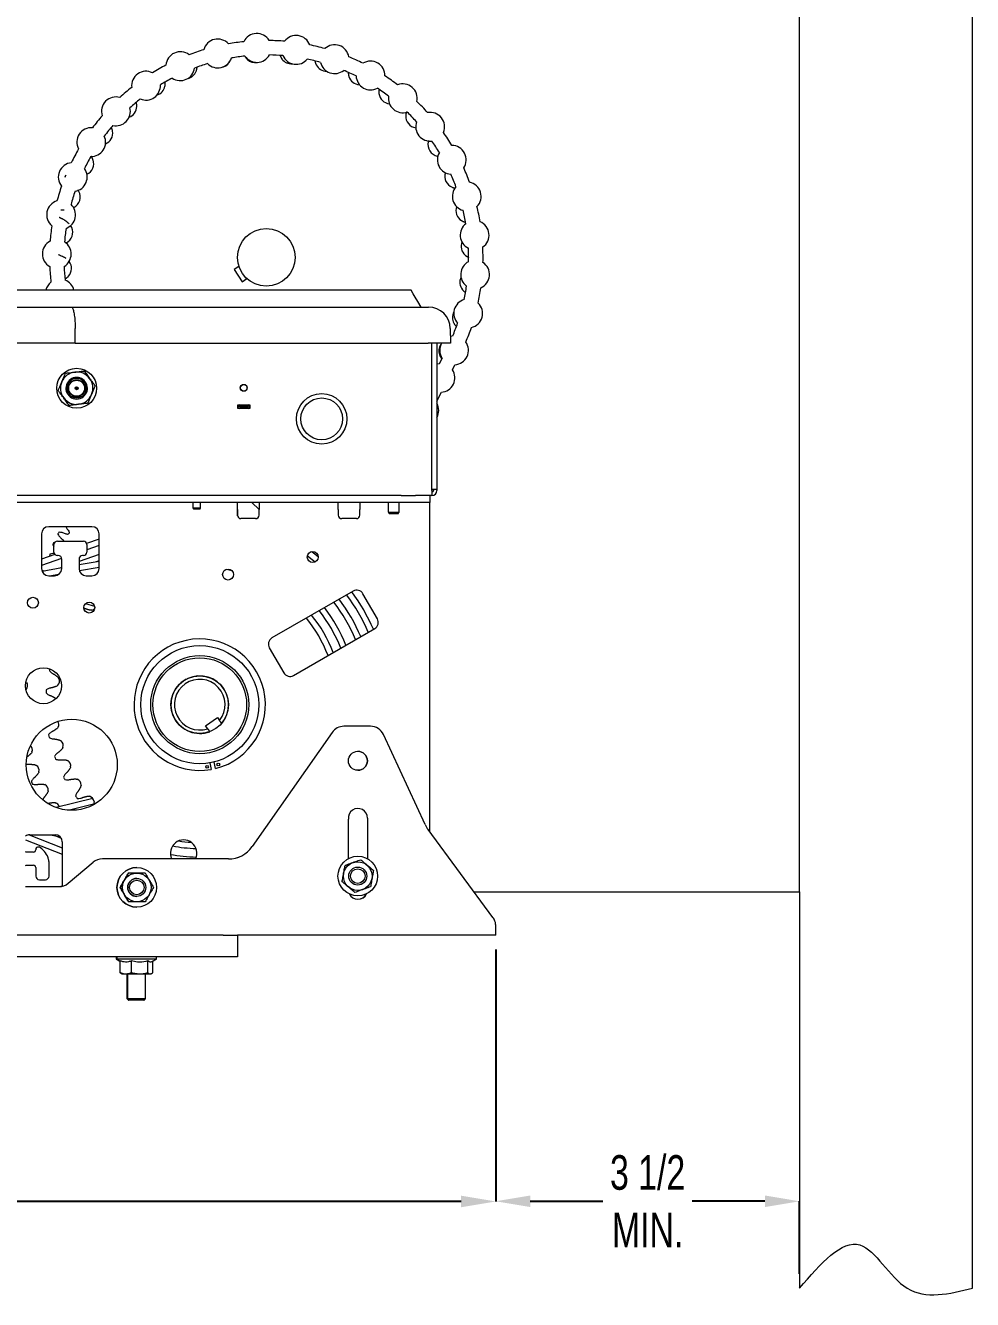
# Model space of a CAD drawing. Header units: inches. Extents: x 14.42 to 22.3, y 12.35 to 20.68.
# Drawn here: x 18.2 to 22.3, y 12.35 to 17.87 of the extents above; entities that cross this region are included whole.
import ezdxf

# ---------------------------------------------------------------- set-up
doc = ezdxf.new("R2010")
doc.units = ezdxf.units.IN
doc.header["$MEASUREMENT"] = 0
doc.header["$PDSIZE"] = -1
doc.layers.add('DIM', color=1, linetype='Continuous')
doc.layers.add('SLD-0', color=7, linetype='Continuous', lineweight=15)
doc.styles.add('SLDTEXTSTYLE0', font='ARIAL.TTF', dxfattribs={"width": 0.7})
doc.dimstyles.new('SLDDIMSTYLE0', dxfattribs={"dimtxt": 0.15, "dimasz": 0.15, "dimexe": 0, "dimexo": 0.0625, "dimgap": 0.0375, "dimtad": 0, "dimtih": 1, "dimtoh": 1, "dimdec": 1, "dimlfac": 4, "dimrnd": 1e-09, "dimzin": 12, "dimdsep": 46, "dimtxsty": 'SLDTEXTSTYLE0', "dimsah": 1, "dimcen": 0.09, "dimadec": 0, "dimazin": 0, "dimtfac": 1, "dimtdec": 1, "dimtofl": 0, "dimtmove": 0, "dimatfit": 3, "dimfxl": 0, "dimtolj": 1, "dimtzin": 12, "dimarcsym": 0})
doc.dimstyles.new('SLDDIMSTYLE2', dxfattribs={"dimtxt": 0.15, "dimasz": 0.15, "dimexe": 0, "dimexo": 0.0625, "dimgap": 0.0375, "dimtad": 0, "dimtih": 1, "dimtoh": 1, "dimdec": 3, "dimlfac": 4, "dimrnd": 1e-09, "dimzin": 12, "dimdsep": 46, "dimtxsty": 'SLDTEXTSTYLE0', "dimsah": 1, "dimcen": 0.09, "dimadec": 0, "dimazin": 0, "dimtfac": 1, "dimtdec": 3, "dimtofl": 0, "dimtmove": 0, "dimatfit": 3, "dimfxl": 0, "dimtolj": 1, "dimtzin": 12, "dimarcsym": 0})

# ---------------------------------------------------------------- blocks, each defined once
blk = doc.blocks.new('*D13')
at = {"color": 0, "linetype": 'ByBlock', "lineweight": -2}
for p, q in [((20.2352, 13.8663), (20.2352, 12.775)), ((20.3852, 12.775), (20.7004, 12.775)), ((21.4028, 12.775), (21.0877, 12.775)), ((21.5528, 12.4607), (21.5528, 12.775))]:
    blk.add_line(p, q, dxfattribs=at)
at = {"color": 0, "linetype": 'ByBlock'}
for points in [[(20.2352, 12.775), (20.3852, 12.75), (20.3852, 12.8)], [(21.5528, 12.775), (21.4028, 12.75), (21.4028, 12.8)]]:
    blk.add_solid(points, dxfattribs=at)
at = {"layer": 'DEFPOINTS', "color": 0, "linetype": 'ByBlock'}
for p in [(20.2352, 13.9288), (21.5528, 12.3982)]:
    blk.add_point(p, dxfattribs=at)
at = {"color": 0, "linetype": 'ByBlock', "insert": (20.894, 12.775), "char_height": 0.15, "attachment_point": 5, "style": 'SLDTEXTSTYLE0'}
blk.add_mtext('3 1/2\\PMIN.', dxfattribs=at)
blk = doc.blocks.new('*D12')
at = {"color": 0, "linetype": 'ByBlock', "lineweight": -2}
for p, q in [((14.4165, 15.1681), (14.4165, 12.7742)), ((20.2352, 13.8663), (20.2352, 12.7742)), ((14.5665, 12.7742), (17.0901, 12.7742)), ((20.0852, 12.7742), (17.5615, 12.7742))]:
    blk.add_line(p, q, dxfattribs=at)
at = {"color": 0, "linetype": 'ByBlock'}
for points in [[(14.4165, 12.7742), (14.5665, 12.7992), (14.5665, 12.7492)], [(20.2352, 12.7742), (20.0852, 12.7992), (20.0852, 12.7492)]]:
    blk.add_solid(points, dxfattribs=at)
at = {"layer": 'DEFPOINTS', "color": 0, "linetype": 'ByBlock'}
for p in [(14.4165, 15.2306), (20.2352, 13.9288)]:
    blk.add_point(p, dxfattribs=at)
at = {"color": 0, "linetype": 'ByBlock', "insert": (17.3258, 12.7742), "char_height": 0.15, "attachment_point": 5, "style": 'SLDTEXTSTYLE0'}
blk.add_mtext('23 1/4', dxfattribs=at)

msp = doc.modelspace()

# ---------------------------------------------------------------- linework, layer by layer
at = {"color": 7, "linetype": 'Continuous', "lineweight": 15}
for p, q in [((21.552832, 14.116343), (21.552832, 19.116343)), ((19.121844, 16.826523), (19.101125, 16.813041)), ((19.101125, 16.813041), (19.135214, 16.760656)), ((19.135214, 16.760656), (19.155932, 16.774138)), ((17.427321, 16.650739), (18.395192, 16.650739)), ((18.395192, 16.650739), (19.942507, 16.650739)), ((19.942507, 16.650739), (19.944129, 16.650739)), ((20.037864, 16.558625), (20.038984, 16.494489)), ((20.048803, 16.525518), (20.038475, 16.523659)), ((18.411724, 16.494489), (17.410789, 16.494489)), ((18.411724, 16.494489), (19.942507, 16.494489)), ((20.038984, 16.494489), (19.942507, 16.494489)), ((19.958132, 15.856293), (19.958132, 16.494489)), ((19.980582, 16.494489), (19.980582, 15.861293)), ((19.980582, 16.404775), (19.991695, 16.406502)), ((19.991695, 16.406502), (20.002656, 16.428646)), ((20.04771, 16.378778), (20.05867, 16.400923)), ((18.418082, 16.262106), (18.39708, 16.262106)), ((18.403226, 16.260356), (18.432937, 16.260356)), ((18.439083, 16.262106), (18.418082, 16.262106)), ((19.980582, 16.243148), (19.999691, 16.281758)), ((19.116257, 16.226593), (19.168757, 16.226593)), ((19.116257, 16.211593), (19.116257, 16.226593)), ((19.168757, 16.211593), (19.116257, 16.211593)), ((19.123757, 16.224168), (19.123757, 16.226593)), ((19.123757, 16.219168), (19.123757, 16.224168)), ((19.123757, 16.224168), (19.161257, 16.224168)), ((19.123757, 16.219168), (19.161257, 16.219168)), ((19.161257, 16.226593), (19.161257, 16.224168)), ((19.161257, 16.219168), (19.161257, 16.224168)), ((19.168757, 16.226593), (19.168757, 16.211593)), ((19.958132, 15.861293), (19.980582, 15.861293)), ((19.958132, 15.856293), (19.958132, 15.833843)), ((19.965632, 15.861293), (19.965632, 15.856293)), ((19.980582, 15.861293), (19.980582, 15.856293)), ((19.824557, 15.833843), (16.864206, 15.833843)), ((19.824557, 15.803943), (16.900444, 15.803943)), ((19.115182, 15.773943), (19.115182, 15.803943)), ((19.208932, 15.772743), (19.177732, 15.803943)), ((19.208932, 15.803943), (19.208932, 15.773943)), ((19.552682, 15.773943), (19.552682, 15.803943)), ((19.646432, 15.803943), (19.646432, 15.773943)), ((19.824557, 15.833843), (19.888005, 15.833843)), ((19.949557, 15.803943), (19.824557, 15.803943)), ((19.958132, 15.833843), (19.888005, 15.833843)), ((19.949557, 15.833843), (19.949557, 15.803943)), ((19.949557, 15.773943), (19.949557, 15.803943)), ((18.921932, 15.780543), (18.955682, 15.780543)), ((18.952795, 15.775543), (18.924818, 15.775543)), ((19.115332, 15.772593), (19.115182, 15.776921)), ((19.115182, 15.773943), (19.115182, 15.748843)), ((19.115332, 15.746727), (19.115332, 15.772593)), ((19.208932, 15.748843), (19.208932, 15.773943)), ((19.552682, 15.773943), (19.552682, 15.748843)), ((19.646432, 15.748843), (19.646432, 15.773943)), ((19.769082, 15.762543), (19.816582, 15.762543)), ((19.812251, 15.755043), (19.773412, 15.755043)), ((19.949557, 14.375621), (19.949557, 15.773943)), ((18.484557, 15.698843), (18.297057, 15.698843)), ((19.193932, 15.733843), (19.130182, 15.733843)), ((19.631432, 15.733843), (19.567682, 15.733843)), ((18.265807, 15.667593), (18.265807, 15.517593)), ((18.334557, 15.636343), (18.447057, 15.636343)), ((18.515807, 15.645073), (18.461275, 15.626121)), ((18.515807, 15.517593), (18.515807, 15.667593)), ((18.323835, 15.578353), (18.265807, 15.558185)), ((18.319557, 15.588843), (18.319557, 15.621343)), ((18.337682, 15.573843), (18.334557, 15.573843)), ((18.515807, 15.578112), (18.428307, 15.547701)), ((18.447057, 15.573843), (18.443932, 15.573843)), ((18.462057, 15.621343), (18.462057, 15.588843)), ((18.515807, 15.617813), (18.462057, 15.599132)), ((18.353013, 15.561233), (18.265807, 15.530924)), ((18.353307, 15.520218), (18.268317, 15.505321)), ((18.353307, 15.521635), (18.345085, 15.518777)), ((18.353307, 15.517593), (18.353307, 15.558218)), ((18.428307, 15.558218), (18.428307, 15.517593)), ((18.515807, 15.548701), (18.428307, 15.533364)), ((18.515807, 15.522559), (18.429977, 15.507514)), ((18.515807, 15.550851), (18.503326, 15.546514)), ((18.266611, 15.51055), (18.27863, 15.507129)), ((18.297057, 15.486343), (18.322057, 15.486343)), ((18.339482, 15.491653), (18.309191, 15.486343)), ((18.459557, 15.486343), (18.484557, 15.486343)), ((19.616804, 15.419783), (19.264982, 15.216658)), ((19.721993, 15.300092), (19.659493, 15.408345)), ((18.456293, 15.365589), (18.495644, 15.35439)), ((19.358732, 15.054278), (19.710554, 15.257403)), ((19.253543, 15.17397), (19.316043, 15.065717)), ((18.893232, 15.03802), (18.883602, 15.032346)), ((19.058743, 14.992091), (19.055132, 14.997941)), ((18.977467, 14.835965), (19.028778, 14.871651)), ((19.028778, 14.871651), (19.037606, 14.858957)), ((18.986295, 14.823271), (18.977467, 14.835965)), ((18.995214, 14.810447), (18.995256, 14.810387)), ((19.046566, 14.846073), (19.046525, 14.846132)), ((19.525395, 14.807192), (19.178762, 14.312146)), ((19.525476, 14.807192), (19.178843, 14.312146)), ((19.576593, 14.833843), (19.576673, 14.833843)), ((19.691705, 14.833843), (19.576673, 14.833843)), ((19.9289, 14.40788), (19.748418, 14.797607)), ((18.995117, 14.675385), (19.001163, 14.6469)), ((19.020728, 14.651052), (19.014681, 14.679538)), ((18.488407, 14.52066), (18.329095, 14.48183)), ((18.491109, 14.495587), (18.386578, 14.470109)), ((19.59645, 14.260676), (19.59645, 14.431677)), ((19.67895, 14.436218), (19.67895, 14.260534)), ((18.214523, 14.363843), (18.200208, 14.360354)), ((18.211841, 14.363189), (18.355807, 14.306903)), ((18.214557, 14.363843), (18.324557, 14.363843)), ((18.305136, 14.363843), (18.346357, 14.354983)), ((18.322947, 14.360015), (18.351164, 14.348983)), ((20.22315, 14.005401), (19.941799, 14.386118)), ((18.196105, 14.341694), (18.355807, 14.279255)), ((18.253446, 14.310268), (18.251678, 14.310423)), ((18.355807, 14.332593), (18.355807, 14.142593)), ((18.198932, 14.288843), (18.196105, 14.289101)), ((18.230807, 14.288843), (18.198932, 14.288843)), ((18.240807, 14.300461), (18.240807, 14.298843)), ((18.529819, 14.258843), (18.5299, 14.258843)), ((19.076449, 14.258843), (18.5299, 14.258843)), ((19.59645, 14.260261), (19.59645, 14.260676)), ((19.67895, 14.260534), (19.67895, 14.259556)), ((18.196105, 14.231085), (18.198932, 14.231343)), ((18.198932, 14.231343), (18.230807, 14.231343)), ((18.240807, 14.221343), (18.240807, 14.184468)), ((18.298307, 14.184468), (18.298307, 14.241421)), ((18.381487, 14.153465), (18.489645, 14.244221)), ((18.381568, 14.153465), (18.489726, 14.244221)), ((18.196105, 14.138843), (18.341394, 14.138843)), ((18.256432, 14.168843), (18.282682, 14.168843)), ((18.355807, 14.142593), (18.355738, 14.140531)), ((18.606634, 14.135531), (18.606496, 14.135531)), ((20.141163, 14.116343), (21.552832, 14.116343)), ((19.052832, 13.928843), (17.052832, 13.928843)), ((19.052832, 13.928843), (19.115332, 13.928843)), ((20.235223, 13.928843), (19.115332, 13.928843)), ((19.115332, 13.928843), (19.115332, 13.835093)), ((19.052832, 13.835093), (17.052832, 13.835093)), ((18.591957, 13.825093), (18.588767, 13.825093)), ((18.695951, 13.825093), (18.591957, 13.825093)), ((18.607253, 13.765861), (18.607253, 13.816262)), ((18.607288, 13.765861), (18.607288, 13.81718)), ((18.655747, 13.765861), (18.655747, 13.81718)), ((18.763707, 13.825093), (18.695951, 13.825093)), ((18.726291, 13.765861), (18.726291, 13.81718)), ((18.748376, 13.765861), (18.748376, 13.816242)), ((19.115332, 13.835093), (19.052832, 13.835093)), ((18.615663, 13.760843), (18.612474, 13.760843)), ((18.615663, 13.760843), (18.74, 13.760843)), ((18.635579, 13.653843), (18.638769, 13.653843)), ((18.638769, 13.653843), (18.650285, 13.653843)), ((18.646269, 13.646343), (18.643079, 13.646343)), ((18.655574, 13.646343), (18.646269, 13.646343)), ((18.650285, 13.653843), (18.716894, 13.653843)), ((18.709394, 13.646343), (18.655574, 13.646343))]:
    msp.add_line(p, q, dxfattribs=at)
at = {"color": 7, "linetype": 'Continuous', "lineweight": 15, "flags": 128}
for points in [[(18.370538, 17.222467), (18.368362, 17.217106), (18.366647, 17.212812)], [(19.911257, 16.650739), (19.897322, 16.674873), (19.886162, 16.694204), (19.877784, 16.708714), (19.872195, 16.718395), (19.8694, 16.723237), (19.86905, 16.723842)], [(19.465719, 15.567662), (19.444651, 15.584022), (19.435994, 15.590434)], [(19.451785, 15.545821), (19.439849, 15.555286), (19.418533, 15.571293)], [(19.091598, 15.508136), (19.074041, 15.512152), (19.066101, 15.513787)], [(18.887309, 15.03453), (18.886529, 15.034048), (18.881459, 15.030919)], [(19.062233, 14.986168), (19.060544, 14.989034), (19.056559, 14.995798)], [(19.01478, 14.679073), (19.010931, 14.678129), (18.995216, 14.67492)]]:
    msp.add_lwpolyline(points, dxfattribs=at)
at = {"color": 7, "linetype": 'Continuous', "lineweight": 15}
for centre, radius in [((19.240332, 16.866343), 0.125), ((18.418082, 16.299106), 0.0865), ((18.418082, 16.299106), 0.037), ((18.418082, 16.299106), 0.0345), ((18.418082, 16.299106), 0.00625), ((18.418082, 16.299106), 0.00375), ((19.142507, 16.300843), 0.015), ((19.142507, 16.300843), 0.013988), ((19.480582, 16.166293), 0.109375), ((19.480582, 16.166293), 0.090625), ((19.44197, 15.567448), 0.02375), ((19.074557, 15.491593), 0.02375), ((18.228537, 15.369337), 0.02375), ((18.472666, 15.348385), 0.02375), ((18.951807, 14.927593), 0.2559), ((18.951807, 14.927593), 0.2125), ((18.951807, 14.927593), 0.203125), ((18.274557, 15.009667), 0.078125), ((18.951807, 14.927593), 0.125), ((18.396809, 14.667093), 0.19725), ((19.637575, 14.684168), 0.04125), ((18.983432, 14.658193), 0.005859), ((19.032342, 14.668575), 0.005859), ((19.637057, 14.184593), 0.085875), ((18.678644, 14.135531), 0.085875), ((18.678816, 14.135531), 0.062169), ((19.637057, 14.184593), 0.062169), ((19.637057, 14.184593), 0.039062), ((19.637057, 14.184593), 0.031562), ((18.678941, 14.13553), 0.039062), ((18.67896, 14.135531), 0.031563)]:
    msp.add_circle(centre, radius, dxfattribs=at)
for centre, radius, start, end in [((19.199123, 17.774033), 0.0625, 30.907063, 154.291793), ((19.029583, 17.75019), 0.0625, 41.719063, 165.103793), ((19.240332, 16.866343), 0.939875, 95.955784, 100.055072), ((19.240332, 16.866343), 0.939875, 85.143784, 89.243072), ((19.370125, 17.76565), 0.0625, 20.095063, 143.479793), ((19.240332, 16.866343), 0.939875, 74.331784, 78.431072), ((19.536519, 17.725338), 0.0625, 9.283063, 132.667793), ((18.867526, 17.694966), 0.0625, 52.531063, 175.915793), ((19.240332, 16.866343), 0.939875, 106.767784, 110.867072), ((19.029583, 17.75019), 0.0625, 225.13317, 341.689686), ((19.240332, 16.866343), 0.877375, 96.073308, 99.937548), ((19.199123, 17.774033), 0.0625, 214.32117, 330.877686), ((19.240332, 16.866343), 0.877375, 85.261308, 89.125548), ((19.370125, 17.76565), 0.0625, 203.50917, 320.065686), ((19.240332, 16.866343), 0.939875, 63.519784, 67.619072), ((18.718706, 17.610323), 0.0625, 63.343063, 186.727793), ((19.240332, 16.866343), 0.939875, 117.579784, 121.679072), ((18.867526, 17.694966), 0.0625, 235.94517, 352.501686), ((18.889318, 17.691142), 0.050625, 282.453807, 338.843409), ((19.240332, 16.866343), 0.877375, 106.885308, 110.749548), ((19.037876, 17.739565), 0.050625, 276.322462, 328.843409), ((19.192585, 17.761454), 0.050625, 227.263288, 279.796681), ((19.348745, 17.756147), 0.050625, 217.263288, 274.332365), ((19.240332, 16.866343), 0.877375, 74.449308, 78.313548), ((19.501611, 17.723803), 0.050625, 207.263288, 270.535605), ((19.536519, 17.725338), 0.0625, 192.69717, 309.253686), ((19.240332, 16.866343), 0.877375, 63.637308, 67.501548), ((19.692398, 17.654528), 0.0625, 358.471063, 121.855793), ((19.240332, 16.866343), 0.877375, 117.697308, 121.561548), ((19.646538, 17.665406), 0.050625, 197.263288, 267.260116), ((19.692398, 17.654528), 0.0625, 181.88517, 298.441686), ((19.240332, 16.866343), 0.939875, 52.707784, 56.807072), ((19.832226, 17.555735), 0.0625, 347.659063, 111.043793), ((18.588405, 17.499265), 0.0625, 74.155063, 197.539793), ((19.240332, 16.866343), 0.939875, 128.391784, 132.491072), ((18.718706, 17.610323), 0.0625, 246.75717, 3.313686), ((18.751426, 17.617659), 0.050625, 286.333795, 348.843409), ((19.240332, 16.866343), 0.877375, 52.825308, 56.689548), ((19.779122, 17.582729), 0.050625, 187.263288, 264.500951), ((19.832226, 17.555735), 0.0625, 171.07317, 287.629686), ((18.588405, 17.499265), 0.0625, 257.56917, 14.125686), ((18.628389, 17.521347), 0.050625, 289.664944, 358.843409), ((19.240332, 16.866343), 0.877375, 128.509308, 132.373548), ((19.240332, 16.866343), 0.939875, 41.895784, 45.995072), ((19.240332, 16.866343), 0.939875, 139.203784, 143.303072), ((19.895336, 17.478286), 0.050625, 177.263288, 262.459328), ((19.240332, 16.866343), 0.877375, 42.013308, 45.877548), ((19.95104, 17.432465), 0.0625, 160.26117, 276.817686), ((19.95104, 17.432465), 0.0625, 336.847063, 100.231793), ((18.48125, 17.365737), 0.0625, 84.967063, 208.351793), ((19.240332, 16.866343), 0.877375, 139.321308, 143.185548), ((18.523946, 17.405134), 0.050625, 292.492262, 8.843409), ((19.240332, 16.866343), 0.939875, 31.083784, 35.183072), ((18.48125, 17.365737), 0.0625, 268.38117, 24.937686), ((19.991647, 17.355249), 0.050625, 167.263288, 258.843409), ((19.240332, 16.866343), 0.877375, 31.201308, 35.065548), ((20.04462, 17.289095), 0.0625, 326.035063, 89.419793), ((19.240332, 16.866343), 0.939875, 150.015784, 154.115072), ((19.240332, 16.866343), 0.877375, 150.133308, 153.997548), ((18.441269, 17.272549), 0.050625, 294.635076, 18.843409), ((20.04462, 17.289095), 0.0625, 149.44917, 266.005686), ((18.401045, 17.214477), 0.0625, 95.779063, 219.163793), ((18.401045, 17.214477), 0.0625, 279.19317, 35.749686), ((20.065131, 17.217356), 0.050625, 161.961814, 248.843409), ((19.240332, 16.866343), 0.939875, 20.271784, 24.371072), ((19.240332, 16.866343), 0.939875, 160.827784, 164.927072), ((19.240332, 16.866343), 0.939848, 157.783614, 158.323082), ((19.240332, 16.866343), 0.877375, 20.389308, 24.253548), ((20.109645, 17.130717), 0.0625, 315.223063, 78.607793), ((19.240332, 16.866343), 0.877375, 160.945308, 164.809548), ((18.382872, 17.127622), 0.050625, 297.263288, 28.843409), ((20.109645, 17.130717), 0.0625, 138.63717, 255.193686), ((18.350639, 17.050858), 0.0625, 106.591063, 229.975793), ((18.350639, 17.050858), 0.0625, 290.00517, 46.561686), ((20.113553, 17.068799), 0.050625, 160.102244, 238.843409), ((19.240332, 16.866343), 0.877375, 9.577308, 13.441548), ((19.240332, 16.866343), 0.939875, 9.459784, 13.559072), ((20.143806, 16.962951), 0.0625, 127.82517, 244.381686), ((20.143806, 16.962951), 0.0625, 304.411063, 67.795793), ((19.240332, 16.866343), 0.939875, 171.639784, 175.739072), ((19.240332, 16.866343), 0.877375, 171.757308, 175.621548), ((18.350528, 16.974756), 0.050625, 307.263288, 35.176149), ((18.33182, 16.880688), 0.0625, 117.403063, 240.787793), ((18.33182, 16.880688), 0.0625, 300.81717, 57.373686), ((20.135443, 16.91409), 0.050625, 157.463264, 228.843409), ((19.240332, 16.866343), 0.877375, 358.765308, 2.629548), ((19.240332, 16.866343), 0.939875, 358.647784, 2.747072), ((18.34522, 16.818597), 0.050625, 317.263288, 36.918155), ((20.14589, 16.791756), 0.0625, 117.01317, 233.569686), ((20.14589, 16.791756), 0.0625, 293.599063, 56.983793), ((19.240332, 16.866343), 0.939875, 182.451784, 186.551072), ((19.240332, 16.866343), 0.877375, 182.569308, 186.433548), ((18.345257, 16.710008), 0.0625, 128.215063, 167.212163), ((18.345257, 16.710008), 0.0625, 12.787837, 68.185686), ((20.130135, 16.75793), 0.050625, 154.281673, 218.843409), ((19.240332, 16.866343), 0.877375, 347.953308, 351.817548), ((19.240332, 16.866343), 0.939875, 347.835784, 351.935072), ((20.115823, 16.623209), 0.0625, 106.20117, 222.757686), ((19.944129, 16.556989), 0.09375, 1, 90), ((20.097791, 16.605064), 0.050625, 150.606311, 208.843409), ((20.115823, 16.623209), 0.0625, 282.787063, 46.171793), ((19.240332, 16.866343), 0.877375, 337.141308, 341.005548), ((19.240332, 16.866343), 0.939875, 337.023784, 341.123072), ((20.039394, 16.460137), 0.050625, 145.809485, 198.843409), ((20.054673, 16.463295), 0.0625, 150.059279, 213.667428), ((20.054673, 16.463295), 0.0625, 273.667428, 35.359793), ((18.418082, 16.299106), 0.07025, 96.799255, 156.799255), ((18.418082, 16.299106), 0.046875, 307.876746, 232.123254), ((18.418082, 16.299106), 0.07025, 36.799255, 96.799255), ((19.995693, 16.34413), 0.0625, 273.667428, 33.667428), ((18.418082, 16.299106), 0.07025, 156.799255, 216.799255), ((18.418082, 16.299106), 0.042545, 299.579685, 240.420315), ((18.418082, 16.299106), 0.07025, 336.799255, 36.799255), ((18.418082, 16.299106), 0.07025, 216.799255, 276.799255), ((18.418082, 16.299106), 0.046875, 232.123254, 307.876746), ((18.418082, 16.299106), 0.0415, 243.070728, 296.929272), ((18.418082, 16.299106), 0.07025, 276.799255, 336.799255), ((19.123757, 16.219093), 0.0075, 90, 270), ((19.161257, 16.219093), 0.0075, 270, 90), ((19.925829, 16.202973), 0.0625, 331.167968, 28.832032), ((19.958132, 15.856293), 0.02245, 270, 0), ((19.958132, 15.856293), 0.0075, 270, 0), ((19.130182, 15.748843), 0.015, 180, 270), ((19.193932, 15.748843), 0.015, 270, 0), ((19.567682, 15.748843), 0.015, 180, 270), ((19.631432, 15.748843), 0.015, 270, 0), ((18.297057, 15.667593), 0.03125, 90, 180), ((18.484557, 15.667593), 0.03125, 0, 90), ((18.577664, 15.522843), 0.28125, 157.973993, 159.556258), ((18.334557, 15.621343), 0.015, 90, 180), ((18.577664, 15.522843), 0.28125, 147.385757, 148.968023), ((18.447057, 15.621343), 0.015, 0, 90), ((18.577664, 15.522843), 0.28125, 168.562228, 170.144494), ((18.334557, 15.588843), 0.015, 180, 270), ((18.337682, 15.558218), 0.015625, 0, 90), ((18.443932, 15.558218), 0.015625, 90, 180), ((18.447057, 15.588843), 0.015, 270, 0), ((18.297057, 15.517593), 0.03125, 180, 270), ((18.322057, 15.517593), 0.03125, 270, 0), ((18.459557, 15.517593), 0.03125, 180, 270), ((18.484557, 15.517593), 0.03125, 270, 0), ((18.951807, 14.927593), 0.82085, 23.441888, 36.558112), ((19.632429, 15.39272), 0.03125, 30, 120), ((18.951807, 14.927593), 0.73185, 22.640186, 37.359814), ((18.951807, 14.927593), 0.7576, 22.891653, 37.108347), ((18.951807, 14.927593), 0.7951, 23.228519, 36.771481), ((18.479324, 15.362432), 0.0255, 281.564066, 310.213142), ((18.949557, 14.927636), 0.597625, 20.861859, 38.912537), ((18.949557, 14.927636), 0.623375, 21.242365, 38.541571), ((18.949557, 14.927636), 0.660875, 21.742875, 38.05358), ((18.949557, 14.927636), 0.686625, 22.054576, 37.74966), ((19.694929, 15.284467), 0.03125, 300, 30), ((18.951807, 14.927593), 0.285, 283.994451, 279.972869), ((19.280607, 15.189595), 0.03125, 120, 210), ((18.951807, 14.927593), 0.668625, 166.559856, 167.206809), ((18.17996, 15.01112), 0.0255, 317.347107, 30.30024), ((18.317827, 15.029548), 0.0255, 315.052438, 26.675747), ((18.951807, 14.927593), 0.124875, 319.309902, 290.32526), ((18.951807, 14.927593), 0.109875, 321.341411, 288.293751), ((19.343107, 15.081342), 0.03125, 210, 300), ((18.951807, 14.927593), 0.668625, 174.521376, 175.578902), ((18.315335, 14.842576), 0.0255, 331.796624, 29.700884), ((19.576592, 14.771344), 0.0625, 89.999905, 145.000086), ((19.576673, 14.771344), 0.0625, 89.999905, 145.000086), ((19.691705, 14.771343), 0.0625, 24.848771, 90.000031), ((18.200499, 14.731992), 0.0255, 338.116338, 46.492141), ((18.951807, 14.927593), 0.668625, 191.265563, 192.323088), ((18.334496, 14.750811), 0.0255, 340.168717, 51.792026), ((18.951807, 14.927593), 0.668625, 199.637656, 200.695181), ((19.637494, 14.684168), 0.04125, 270.000088, 89.999912), ((18.229554, 14.642858), 0.0255, 345.039415, 57.992548), ((18.366814, 14.662814), 0.0255, 348.54081, 60.164119), ((18.951807, 14.927593), 0.803, 204.579102, 205.375937), ((18.269141, 14.557876), 0.0255, 351.962492, 64.915624), ((18.951807, 14.927593), 0.668625, 208.009749, 209.067274), ((18.4116, 14.58046), 0.0255, 356.912903, 68.536212), ((18.951807, 14.927593), 0.668625, 216.381842, 217.439367), ((18.4679, 14.505504), 0.0255, 5.284996, 76.908305), ((18.318683, 14.478285), 0.0255, 15.897036, 71.838701), ((19.637575, 14.436218), 0.041375, 359.999975, 186.301755), ((18.214557, 14.332593), 0.03125, 90, 126.188834), ((18.324557, 14.332593), 0.03125, 0, 90), ((20.042341, 14.460416), 0.125016, 204.84926, 216.463464), ((18.250807, 14.300461), 0.01, 85, 180), ((18.252084, 14.294702), 0.015625, 55.676561, 85), ((18.211557, 14.235343), 0.0875, 14.069868, 55.676561), ((18.882057, 14.283843), 0.0575, 334.228538, 205.771462), ((18.949557, 14.927636), 0.623375, 259.298086, 268.730955), ((18.949557, 14.927636), 0.597625, 261.350052, 266.67899), ((19.076369, 14.383842), 0.124999, 269.999921, 325.00007), ((19.07645, 14.383842), 0.124999, 269.999917, 325.000075), ((18.230807, 14.298843), 0.01, 270, 0), ((18.235807, 14.241421), 0.0625, 0, 14.069868), ((18.529819, 14.196343), 0.0625, 90.00011, 129.999958), ((18.5299, 14.196343), 0.0625, 90.00011, 129.999958), ((18.949557, 14.927636), 0.660875, 259.117965, 268.911077), ((18.230807, 14.221343), 0.01, 0, 90), ((18.678616, 14.135531), 0.085875, 90.000123, 269.999877), ((18.256432, 14.184468), 0.015625, 180, 270), ((18.282682, 14.184468), 0.015625, 270, 0), ((18.337212, 14.201328), 0.062485, 269.998465, 287.299229), ((18.337292, 14.201338), 0.062495, 269.999449, 287.219038), ((18.341313, 14.201343), 0.0625, 270.000177, 309.999958), ((18.341394, 14.201343), 0.0625, 270.00011, 309.999958), ((18.678817, 14.135531), 0.039063, 90.000344, 269.999656), ((19.637575, 14.125218), 0.041375, 206.280396, 334.720159), ((19.637495, 14.125217), 0.041374, 269.999268, 334.641173), ((20.17288, 13.968253), 0.062506, 19.233527, 36.463568), ((17.132724, 13.960528), 3.102662, 359.41488, 0.1427)]:
    msp.add_arc(centre, radius, start, end, dxfattribs=at)
for points in [[(19.147, 17.738414), (19.153645, 17.729103)], [(19.153645, 17.729103), (19.158229, 17.724271)], [(19.29986, 17.741354), (19.304779, 17.731049)], [(19.304779, 17.731049), (19.308454, 17.725494)], [(18.936531, 17.672871), (18.938521, 17.679227)], [(18.938521, 17.679227), (18.940421, 17.690534)], [(19.081199, 17.713372), (19.084262, 17.719286)], [(19.450944, 17.717561), (19.453955, 17.706721)], [(19.453955, 17.706721), (19.456609, 17.700613)], [(18.801951, 17.614468), (18.80186, 17.625742)], [(19.595554, 17.668089), (19.596639, 17.656858)], [(19.596639, 17.656858), (19.598193, 17.650382)], [(18.801094, 17.607864), (18.801951, 17.614468)], [(19.729398, 17.594461), (19.728498, 17.582977)], [(19.728498, 17.582977), (19.728903, 17.576329)], [(18.6787, 17.526979), (18.676651, 17.538074)], [(18.679004, 17.520325), (18.6787, 17.526979)], [(19.845523, 17.48732), (19.844768, 17.480703)], [(19.847966, 17.496777), (19.845523, 17.48732)], [(18.572514, 17.419416), (18.568496, 17.430187)], [(18.573969, 17.412916), (18.572514, 17.419416)], [(19.944161, 17.372796), (19.942268, 17.36641)], [(18.48662, 17.295048), (18.481575, 17.303625)], [(18.489181, 17.2889), (18.48662, 17.295048)], [(19.981852, 17.30558), (19.985355, 17.305126)], [(18.427216, 17.152045), (18.423627, 17.157655)], [(20.046859, 17.170144), (20.053215, 17.168154)], [(20.053215, 17.168154), (20.059873, 17.167035)], [(18.349253, 17.071712), (18.363342, 17.072519)], [(18.35499, 17.033048), (18.342435, 17.039492)], [(20.087361, 17.025476), (20.093275, 17.022413)], [(20.093275, 17.022413), (20.104213, 17.018531)], [(18.370791, 16.928483), (18.375626, 16.930791)], [(18.375626, 16.930791), (18.38118, 16.934466)], [(20.102126, 16.875973), (20.107418, 16.87193)], [(20.107418, 16.87193), (20.117273, 16.866345)], [(18.368099, 16.772896), (18.377572, 16.779657)], [(18.377572, 16.779657), (18.382403, 16.784241)], [(19.86905, 16.723842), (15.953463, 16.723842)], [(20.090705, 16.726178), (20.095215, 16.721277)], [(20.095215, 16.721277), (20.103894, 16.714112)], [(20.053447, 16.580642), (20.057037, 16.575032)], [(20.057037, 16.575032), (20.064424, 16.56637)], [(18.411724, 16.494489), (18.411532, 16.558625)], [(19.991482, 16.443786), (19.994043, 16.437638)], [(19.994043, 16.437638), (20.001137, 16.425577)], [(18.921932, 15.803943), (18.921932, 15.780543)], [(18.955682, 15.780543), (18.955682, 15.803943)], [(19.769082, 15.803943), (19.769082, 15.762543)], [(19.816582, 15.762543), (19.816582, 15.803943)], [(18.921932, 15.780543), (18.924818, 15.775543)], [(18.952795, 15.775543), (18.955682, 15.780543)], [(19.769082, 15.762543), (19.773412, 15.755043)], [(19.812251, 15.755043), (19.816582, 15.762543)], [(18.322251, 15.629385), (18.31821, 15.629252)], [(18.314434, 15.619535), (18.319557, 15.614679)], [(18.457887, 15.342025), (18.451136, 15.344933)], [(18.476471, 15.337093), (18.457887, 15.342025)], [(18.826052, 15.087168), (18.826075, 15.087128)], [(18.873193, 15.114889), (18.873192, 15.11489)], [(18.314125, 15.062519), (18.320587, 15.059016)], [(18.320587, 15.059016), (18.335964, 15.047473)], [(18.335964, 15.047473), (18.340613, 15.040996)], [(19.111381, 15.053348), (19.111341, 15.053325)], [(18.301275, 14.968234), (18.308179, 14.96571)], [(18.311209, 15.0007), (18.303974, 14.9994)], [(18.308179, 14.96571), (18.325072, 14.956528)], [(18.329429, 15.00684), (18.311209, 15.0007)], [(19.139102, 15.006207), (19.139104, 15.006208)], [(18.325072, 14.956528), (18.328012, 14.953488)], [(19.046493, 14.846179), (19.037606, 14.858957)], [(18.317308, 14.813044), (18.310754, 14.809715)], [(18.332987, 14.824174), (18.317308, 14.813044)], [(18.986295, 14.823271), (18.995182, 14.810493)], [(18.317148, 14.779093), (18.324487, 14.778665)], [(18.324487, 14.778665), (18.343309, 14.77474)], [(18.343309, 14.77474), (18.350268, 14.770848)], [(18.205984, 14.702887), (18.203454, 14.701192)], [(18.220245, 14.715856), (18.205984, 14.702887)], [(18.340748, 14.721881), (18.334749, 14.717634)], [(18.354639, 14.735175), (18.340748, 14.721881)], [(18.345534, 14.688269), (18.352856, 14.688913)], [(18.352856, 14.688913), (18.372049, 14.687771)], [(18.20946, 14.66931), (18.216834, 14.669604)], [(18.216834, 14.669604), (18.235998, 14.66753)], [(18.235998, 14.66753), (18.24307, 14.664481)], [(18.377212, 14.635103), (18.371895, 14.630027)], [(18.372049, 14.687771), (18.379501, 14.684934)], [(18.38902, 14.650277), (18.377212, 14.635103)], [(18.238508, 14.614626), (18.232917, 14.609809)], [(18.251101, 14.62922), (18.238508, 14.614626)], [(18.246005, 14.581713), (18.25329, 14.582894)], [(18.25329, 14.582894), (18.272564, 14.583145)], [(18.272564, 14.583145), (18.279952, 14.580971)], [(18.38684, 14.602545), (18.393991, 14.604249)], [(18.393991, 14.604249), (18.413146, 14.605913)], [(18.413146, 14.605913), (18.420931, 14.604191)], [(18.276463, 14.525474), (18.270725, 14.516362)], [(18.281432, 14.53093), (18.276463, 14.525474)], [(18.292175, 14.546935), (18.281432, 14.53093)], [(18.425922, 14.554558), (18.421401, 14.548762)], [(18.435394, 14.57129), (18.425922, 14.554558)], [(18.440188, 14.523749), (18.447015, 14.526476)], [(18.447015, 14.526476), (18.465723, 14.530911)], [(18.465723, 14.530911), (18.473676, 14.530342)], [(18.292842, 14.49916), (18.299932, 14.50121)], [(18.299932, 14.50121), (18.319035, 14.503783)], [(18.319035, 14.503783), (18.326631, 14.502515)], [(18.492776, 14.499897), (18.490657, 14.494417)], [(18.678643, 14.221406), (18.678616, 14.221406)], [(18.67894, 14.174593), (18.678817, 14.174593)], [(18.678817, 14.096468), (18.67894, 14.096468)], [(18.678616, 14.049656), (18.678643, 14.049656)], [(18.588767, 13.835093), (18.588767, 13.825093)], [(18.588767, 13.825093), (18.607253, 13.81442)], [(18.591957, 13.835093), (18.591957, 13.825093)], [(18.591957, 13.825093), (18.607288, 13.816242)], [(18.743554, 13.813458), (18.763707, 13.825093)], [(18.763707, 13.825093), (18.763707, 13.835093)], [(18.612185, 13.762957), (18.607288, 13.765861)], [(18.612037, 13.762662), (18.615663, 13.760843)], [(18.635579, 13.760843), (18.635579, 13.653843)], [(18.638769, 13.760843), (18.638769, 13.653843)], [(18.716894, 13.653843), (18.716894, 13.760843)], [(18.74, 13.760843), (18.743626, 13.762662)], [(18.635579, 13.653843), (18.643079, 13.646343)], [(18.638769, 13.653843), (18.646269, 13.646343)], [(18.709394, 13.646343), (18.716894, 13.653843)]]:
    msp.add_open_spline(points, degree=1, dxfattribs=at)
for points, knots in [([(18.385448, 17.01141), (18.380787, 17.015536), (18.371322, 17.023916), (18.360489, 17.029973), (18.35499, 17.033048)], [0, 0, 0, 0, 0.49243902, 1, 1, 1, 1]), ([(18.373245, 16.860757), (18.367939, 16.864011), (18.357162, 16.87062), (18.345442, 16.874704), (18.339493, 16.876777)], [0, 0, 0, 0, 0.49243862, 1, 1, 1, 1]), ([(18.395192, 16.650739), (18.395211, 16.650738), (18.396415, 16.650731), (18.399461, 16.648819), (18.404009, 16.638306), (18.408114, 16.617379), (18.410917, 16.58986), (18.411327, 16.569037), (18.411532, 16.558625)], [0, 0, 0, 0, 0.002242655, 0.141618653, 0.35913702, 0.573674641, 0.786812605, 1, 1, 1, 1]), ([(18.353513, 16.326781), (18.353875, 16.327626), (18.358336, 16.338033), (18.363812, 16.35081), (18.368543, 16.361849), (18.369491, 16.36406)], [0, 0, 0, 0, 0.06604565, 0.8129019, 1, 1, 1, 1]), ([(18.369491, 16.36406), (18.375748, 16.364806), (18.388491, 16.366325), (18.402418, 16.367986), (18.409565, 16.368838), (18.409765, 16.368862)], [0, 0, 0, 0, 0.4839963, 0.98562047, 1, 1, 1, 1]), ([(18.409765, 16.368862), (18.415394, 16.369533), (18.426857, 16.370899), (18.440204, 16.372491), (18.447812, 16.373398), (18.450038, 16.373663)], [0, 0, 0, 0, 0.40572122, 0.82610028, 1, 1, 1, 1]), ([(18.450038, 16.373663), (18.453813, 16.368618), (18.4615, 16.358342), (18.469901, 16.347111), (18.474213, 16.341347), (18.474334, 16.341186)], [0, 0, 0, 0, 0.48399733, 0.98562099, 1, 1, 1, 1]), ([(18.337534, 16.289502), (18.338886, 16.292655), (18.343964, 16.304504), (18.349471, 16.317352), (18.353513, 16.326781)], [0, 0, 0, 0, 0.26615693, 1, 1, 1, 1]), ([(18.474334, 16.341186), (18.47773, 16.336647), (18.484645, 16.327403), (18.492696, 16.31664), (18.497286, 16.310505), (18.498629, 16.308709)], [0, 0, 0, 0, 0.40572181, 0.82609975, 1, 1, 1, 1]), ([(18.482651, 16.27143), (18.483013, 16.272276), (18.487473, 16.282682), (18.49295, 16.29546), (18.497681, 16.306498), (18.498629, 16.308709)], [0, 0, 0, 0, 0.066045, 0.81290242, 1, 1, 1, 1]), ([(18.36183, 16.257025), (18.358434, 16.261565), (18.351519, 16.270808), (18.343467, 16.281572), (18.338877, 16.287707), (18.337534, 16.289502)], [0, 0, 0, 0, 0.40572138, 0.82610029, 1, 1, 1, 1]), ([(18.386125, 16.224548), (18.38235, 16.229594), (18.374663, 16.239869), (18.366262, 16.251101), (18.36195, 16.256864), (18.36183, 16.257025)], [0, 0, 0, 0, 0.48399665, 0.98562099, 1, 1, 1, 1]), ([(18.39708, 16.262106), (18.396977, 16.262106), (18.394243, 16.262106), (18.391725, 16.262106), (18.389302, 16.262106)], [0, 0, 0, 0, 0.03752225, 1, 1, 1, 1]), ([(18.446861, 16.262106), (18.446615, 16.262106), (18.444143, 16.262106), (18.441481, 16.262106), (18.439083, 16.262106)], [0, 0, 0, 0, 0.09960426, 1, 1, 1, 1]), ([(18.466672, 16.234151), (18.468024, 16.237305), (18.473102, 16.249153), (18.478609, 16.262002), (18.482651, 16.27143)], [0, 0, 0, 0, 0.2661573, 1, 1, 1, 1]), ([(18.426399, 16.22935), (18.420769, 16.228679), (18.409306, 16.227312), (18.395959, 16.22572), (18.388351, 16.224813), (18.386125, 16.224548)], [0, 0, 0, 0, 0.40572122, 0.82610028, 1, 1, 1, 1]), ([(18.466672, 16.234151), (18.460415, 16.233406), (18.447673, 16.231886), (18.433745, 16.230225), (18.426598, 16.229373), (18.426399, 16.22935)], [0, 0, 0, 0, 0.4839963, 0.98562057, 1, 1, 1, 1]), ([(18.371523, 15.698843), (18.372291, 15.697111), (18.374751, 15.691562), (18.378484, 15.686748), (18.381051, 15.683437)], [0, 0, 0, 0, 0.312210702, 1, 1, 1, 1]), ([(18.381051, 15.683437), (18.383121, 15.681095), (18.386011, 15.677825), (18.386345, 15.672137), (18.385146, 15.670033), (18.384549, 15.668986)], [0, 0, 0, 0, 0.55876615, 0.78029128, 1, 1, 1, 1]), ([(18.31821, 15.629252), (18.3179, 15.629171), (18.317347, 15.629026), (18.317065, 15.628535), (18.316941, 15.62832)], [0, 0, 0, 0, 0.55967961, 1, 1, 1, 1]), ([(18.336666, 15.667832), (18.336603, 15.667689), (18.33648, 15.667411), (18.336427, 15.666851), (18.336585, 15.666485), (18.336684, 15.666257)], [0, 0, 0, 0, 0.285035603, 0.554383005, 1, 1, 1, 1]), ([(18.336684, 15.666257), (18.339614, 15.661807), (18.344845, 15.653863), (18.351821, 15.647413), (18.35489, 15.644575)], [0, 0, 0, 0, 0.56012282, 1, 1, 1, 1]), ([(18.342181, 15.675115), (18.341861, 15.675092), (18.34129, 15.675051), (18.340923, 15.674621), (18.340761, 15.674431)], [0, 0, 0, 0, 0.55967327, 1, 1, 1, 1]), ([(18.369691, 15.668426), (18.364693, 15.670248), (18.355762, 15.673505), (18.346332, 15.674623), (18.342181, 15.675115)], [0, 0, 0, 0, 0.55968962, 1, 1, 1, 1]), ([(18.35489, 15.644575), (18.357552, 15.64269), (18.360705, 15.640457), (18.361322, 15.636897), (18.361418, 15.636343)], [0, 0, 0, 0, 0.84431972, 1, 1, 1, 1]), ([(18.384549, 15.668986), (18.383425, 15.667926), (18.381159, 15.665793), (18.375363, 15.665612), (18.371841, 15.667359), (18.369691, 15.668426)], [0, 0, 0, 0, 0.27745737, 0.55886896, 1, 1, 1, 1]), ([(18.303075, 15.579766), (18.302786, 15.579629), (18.302268, 15.579385), (18.302081, 15.578851), (18.301999, 15.578616)], [0, 0, 0, 0, 0.55969272, 1, 1, 1, 1]), ([(18.320864, 15.582819), (18.318997, 15.582746), (18.312957, 15.582509), (18.307113, 15.580887), (18.303075, 15.579766)], [0, 0, 0, 0, 0.309035034, 1, 1, 1, 1]), ([(18.314128, 15.62108), (18.314092, 15.620928), (18.314023, 15.620632), (18.314073, 15.620071), (18.314296, 15.619741), (18.314434, 15.619535)], [0, 0, 0, 0, 0.28504777, 0.55439676, 1, 1, 1, 1]), ([(18.300564, 15.570983), (18.300552, 15.570825), (18.300533, 15.570588), (18.300609, 15.570364), (18.300635, 15.57029)], [0, 0, 0, 0, 0.66532468, 1, 1, 1, 1]), ([(18.484436, 15.33745), (18.48345, 15.337278), (18.480816, 15.33682), (18.478143, 15.336988), (18.476471, 15.337093)], [0, 0, 0, 0, 0.374614452, 1, 1, 1, 1]), ([(18.29978, 15.075648), (18.30272, 15.071958), (18.306802, 15.066834), (18.312524, 15.063462), (18.314125, 15.062519)], [0, 0, 0, 0, 0.72022378, 1, 1, 1, 1]), ([(18.285171, 14.979135), (18.288617, 14.975912), (18.293402, 14.971437), (18.299554, 14.968934), (18.301275, 14.968234)], [0, 0, 0, 0, 0.72022462, 1, 1, 1, 1]), ([(18.303974, 14.9994), (18.299351, 14.998122), (18.292933, 14.996346), (18.2877, 14.992505), (18.286236, 14.99143)], [0, 0, 0, 0, 0.72021578, 1, 1, 1, 1]), ([(18.335875, 15.011533), (18.335147, 15.010845), (18.333203, 15.00901), (18.330881, 15.007675), (18.329429, 15.00684)], [0, 0, 0, 0, 0.37462677, 1, 1, 1, 1]), ([(18.310754, 14.809715), (18.306696, 14.807159), (18.301061, 14.80361), (18.297157, 14.798424), (18.296065, 14.796973)], [0, 0, 0, 0, 0.72022336, 1, 1, 1, 1]), ([(18.337807, 14.830525), (18.337308, 14.829656), (18.335975, 14.827339), (18.334137, 14.825392), (18.332987, 14.824174)], [0, 0, 0, 0, 0.37460722, 1, 1, 1, 1]), ([(18.298587, 14.784892), (18.302816, 14.782799), (18.308687, 14.779892), (18.315299, 14.779268), (18.317148, 14.779093)], [0, 0, 0, 0, 0.72022331, 1, 1, 1, 1]), ([(18.224161, 14.722487), (18.223805, 14.721664), (18.22278, 14.719296), (18.221246, 14.717214), (18.220245, 14.715856)], [0, 0, 0, 0, 0.34752759, 1, 1, 1, 1]), ([(18.334749, 14.717634), (18.331106, 14.714514), (18.326047, 14.710182), (18.32294, 14.704483), (18.322071, 14.702888)], [0, 0, 0, 0, 0.7202232, 1, 1, 1, 1]), ([(18.326325, 14.691304), (18.330814, 14.689848), (18.337046, 14.687827), (18.343678, 14.688172), (18.345534, 14.688269)], [0, 0, 0, 0, 0.72022173, 1, 1, 1, 1]), ([(18.358484, 14.74216), (18.358116, 14.741228), (18.357135, 14.738741), (18.3556, 14.736547), (18.354639, 14.735175)], [0, 0, 0, 0, 0.37457372, 1, 1, 1, 1]), ([(18.200864, 14.670292), (18.201753, 14.669994), (18.204488, 14.669077), (18.207457, 14.669216), (18.20946, 14.66931)], [0, 0, 0, 0, 0.325299751, 1, 1, 1, 1]), ([(18.25419, 14.636275), (18.253935, 14.635415), (18.253203, 14.63294), (18.251931, 14.630689), (18.251101, 14.62922)], [0, 0, 0, 0, 0.34752537, 1, 1, 1, 1]), ([(18.391806, 14.657748), (18.391578, 14.656773), (18.390969, 14.654169), (18.38977, 14.651775), (18.38902, 14.650277)], [0, 0, 0, 0, 0.374539389, 1, 1, 1, 1]), ([(18.232917, 14.609809), (18.229588, 14.606361), (18.224879, 14.601481), (18.222319, 14.595376), (18.221568, 14.593586)], [0, 0, 0, 0, 0.7066833, 1, 1, 1, 1]), ([(18.226284, 14.583463), (18.230856, 14.582296), (18.237325, 14.580644), (18.244037, 14.58147), (18.246005, 14.581713)], [0, 0, 0, 0, 0.70675345, 1, 1, 1, 1]), ([(18.371895, 14.630027), (18.368745, 14.62641), (18.364371, 14.621388), (18.362127, 14.615297), (18.361499, 14.613592)], [0, 0, 0, 0, 0.72022377, 1, 1, 1, 1]), ([(18.367395, 14.602751), (18.372047, 14.601964), (18.378507, 14.600872), (18.385019, 14.602179), (18.38684, 14.602545)], [0, 0, 0, 0, 0.72022559, 1, 1, 1, 1]), ([(18.437063, 14.579086), (18.43698, 14.578089), (18.436757, 14.575425), (18.435919, 14.572881), (18.435394, 14.57129)], [0, 0, 0, 0, 0.374474352, 1, 1, 1, 1]), ([(18.294391, 14.55431), (18.294242, 14.553426), (18.293813, 14.550881), (18.292822, 14.548493), (18.292175, 14.546935)], [0, 0, 0, 0, 0.34753783, 1, 1, 1, 1]), ([(18.421401, 14.548762), (18.418811, 14.544725), (18.415215, 14.53912), (18.413882, 14.532767), (18.413509, 14.530989)], [0, 0, 0, 0, 0.72021672, 1, 1, 1, 1]), ([(18.42092, 14.521122), (18.425638, 14.521021), (18.432188, 14.520881), (18.438439, 14.523122), (18.440188, 14.523749)], [0, 0, 0, 0, 0.72022285, 1, 1, 1, 1]), ([(18.493292, 14.507853), (18.493354, 14.506854), (18.493522, 14.504185), (18.493063, 14.501547), (18.492776, 14.499897)], [0, 0, 0, 0, 0.374597027, 1, 1, 1, 1]), ([(19.581801, 14.231017), (19.589296, 14.23374), (19.604508, 14.239266), (19.627603, 14.247655), (19.642474, 14.253057), (19.649633, 14.255658)], [0, 0, 0, 0, 0.334962006, 0.679833202, 1, 1, 1, 1]), ([(19.649633, 14.255658), (19.655739, 14.250528), (19.66813, 14.240117), (19.686943, 14.224311), (19.699057, 14.214133), (19.704889, 14.209234)], [0, 0, 0, 0, 0.3349624, 0.67983381, 1, 1, 1, 1]), ([(18.64258, 14.198031), (18.639455, 14.192609), (18.633135, 14.181649), (18.62086, 14.160378), (18.612058, 14.145152), (18.606496, 14.135531)], [0, 0, 0, 0, 0.26486115, 0.535467736, 1, 1, 1, 1]), ([(18.606634, 14.135531), (18.610626, 14.142436), (18.618728, 14.156453), (18.631013, 14.177732), (18.638915, 14.191434), (18.642719, 14.198031)], [0, 0, 0, 0, 0.33496387, 0.67983624, 1, 1, 1, 1]), ([(18.642719, 14.198031), (18.648606, 14.198031), (18.661795, 14.198031), (18.683101, 14.198031), (18.70134, 14.198031), (18.711859, 14.198031), (18.714887, 14.198031)], [0, 0, 0, 0, 0.24778537, 0.55512987, 0.87194684, 1, 1, 1, 1]), ([(18.714887, 14.198031), (18.718879, 14.191125), (18.726981, 14.177109), (18.739266, 14.15583), (18.747167, 14.142127), (18.750972, 14.135531)], [0, 0, 0, 0, 0.33496045, 0.67983256, 1, 1, 1, 1]), ([(19.569225, 14.159953), (19.569753, 14.162936), (19.571549, 14.173087), (19.574726, 14.19104), (19.578441, 14.212029), (19.580776, 14.225224), (19.581801, 14.231017)], [0, 0, 0, 0, 0.12805029, 0.43565387, 0.75221268, 1, 1, 1, 1]), ([(19.704889, 14.209234), (19.703863, 14.20344), (19.701566, 14.19046), (19.697854, 14.169483), (19.694674, 14.151518), (19.69284, 14.141153), (19.692312, 14.138169)], [0, 0, 0, 0, 0.247786212, 0.555129578, 0.871946416, 1, 1, 1, 1]), ([(19.62448, 14.113529), (19.618374, 14.118658), (19.605983, 14.129069), (19.587171, 14.144875), (19.575057, 14.155053), (19.569225, 14.159953)], [0, 0, 0, 0, 0.3349624, 0.67983419, 1, 1, 1, 1]), ([(19.692312, 14.138169), (19.684817, 14.135446), (19.669605, 14.129921), (19.646511, 14.121531), (19.631639, 14.116129), (19.62448, 14.113529)], [0, 0, 0, 0, 0.334962466, 0.679834558, 1, 1, 1, 1]), ([(18.606496, 14.135531), (18.60963, 14.130109), (18.615967, 14.119149), (18.628253, 14.097878), (18.637032, 14.082652), (18.64258, 14.073031)], [0, 0, 0, 0, 0.26486193, 0.53546614, 1, 1, 1, 1]), ([(18.642719, 14.073031), (18.638736, 14.079937), (18.630654, 14.093952), (18.618368, 14.115232), (18.610448, 14.128934), (18.606634, 14.135531)], [0, 0, 0, 0, 0.33496147, 0.67983483, 1, 1, 1, 1]), ([(18.750972, 14.135531), (18.746989, 14.128625), (18.738906, 14.114609), (18.726621, 14.09333), (18.7187, 14.079627), (18.714887, 14.073031)], [0, 0, 0, 0, 0.33496123, 0.67983508, 1, 1, 1, 1]), ([(18.714887, 14.073031), (18.711859, 14.073031), (18.701558, 14.073031), (18.683332, 14.073031), (18.662014, 14.073031), (18.648606, 14.073031), (18.642719, 14.073031)], [0, 0, 0, 0, 0.12805373, 0.43565486, 0.75221354, 1, 1, 1, 1]), ([(20.235376, 13.968255), (20.235104, 13.973099), (20.234717, 13.980006), (20.232546, 13.98681), (20.231897, 13.988843)], [0, 0, 0, 0, 0.70121504, 1, 1, 1, 1]), ([(18.655747, 13.81718), (18.651543, 13.81558), (18.643046, 13.812346), (18.626553, 13.810551), (18.614747, 13.814613), (18.607288, 13.81718)], [0, 0, 0, 0, 0.264862334, 0.535466831, 1, 1, 1, 1]), ([(18.726291, 13.81718), (18.72353, 13.816408), (18.709144, 13.812384), (18.684836, 13.809913), (18.664409, 13.815016), (18.655747, 13.81718)], [0, 0, 0, 0, 0.12032012, 0.62694916, 1, 1, 1, 1]), ([(18.743479, 13.813587), (18.743184, 13.813363), (18.740922, 13.811641), (18.735057, 13.810763), (18.729685, 13.814695), (18.726291, 13.81718)], [0, 0, 0, 0, 0.05238116, 0.40120281, 1, 1, 1, 1]), ([(18.614148, 13.761604), (18.613047, 13.761345), (18.61072, 13.760798), (18.60845, 13.764114), (18.607253, 13.765861)], [0, 0, 0, 0, 0.47302656, 1, 1, 1, 1]), ([(18.607288, 13.765861), (18.612642, 13.764148), (18.623509, 13.760671), (18.640008, 13.76079), (18.650632, 13.764213), (18.655747, 13.765861)], [0, 0, 0, 0, 0.33496275, 0.679832937, 1, 1, 1, 1]), ([(18.655747, 13.765861), (18.661498, 13.764538), (18.674382, 13.761573), (18.695206, 13.760408), (18.71304, 13.762651), (18.723329, 13.765144), (18.726291, 13.765861)], [0, 0, 0, 0, 0.24778601, 0.55513059, 0.87194692, 1, 1, 1, 1]), ([(18.726291, 13.765861), (18.728731, 13.764148), (18.733684, 13.760671), (18.741203, 13.76079), (18.746045, 13.764213), (18.748376, 13.765861)], [0, 0, 0, 0, 0.33496089, 0.679832256, 1, 1, 1, 1])]:
    msp.add_open_spline(points, degree=3, knots=knots, dxfattribs=at)
at = {"layer": 'SLD-0'}
for p, q in [((22.302832, 12.398159), (22.302832, 19.990427)), ((21.552832, 14.116343), (21.552832, 12.398159))]:
    msp.add_line(p, q, dxfattribs=at)
msp.add_open_spline([(21.552832, 12.398159), (21.644444, 12.504327), (21.815023, 12.702008), (22.000217, 12.325259), (22.20129, 12.373697), (22.302832, 12.398159)], degree=3, knots=[0, 0, 0, 0, 0.36478541, 0.67921729, 1, 1, 1, 1], dxfattribs=at)

# ---------------------------------------------------------------- dimensions: what is measured, and where the dimension line sits
at = {"layer": 'DIM'}
dim = msp.add_linear_dim(base=(14.416459, 12.774193), p1=(20.235223, 13.928843), p2=(14.416459, 15.230555), dimstyle='SLDDIMSTYLE0', override={"dimdec": 4, "dimlunit": 5, "dimfrac": 2}, dxfattribs=at)
dim.commit()
dim.dimension.update_dxf_attribs({"geometry": '*D12', "text_midpoint": (17.325841, 12.774193)})
dim = msp.add_linear_dim(base=(21.552832, 12.775049), p1=(20.235223, 13.928843), p2=(21.552832, 12.398159), text='3 1/2\\PMIN.', dimstyle='SLDDIMSTYLE2', override={"dimdec": 4, "dimlunit": 5, "dimfrac": 2}, dxfattribs=at)
dim.commit()
dim.dimension.update_dxf_attribs({"geometry": '*D13', "text_midpoint": (20.894028, 12.775049)})

doc.saveas('drawing.dxf')
